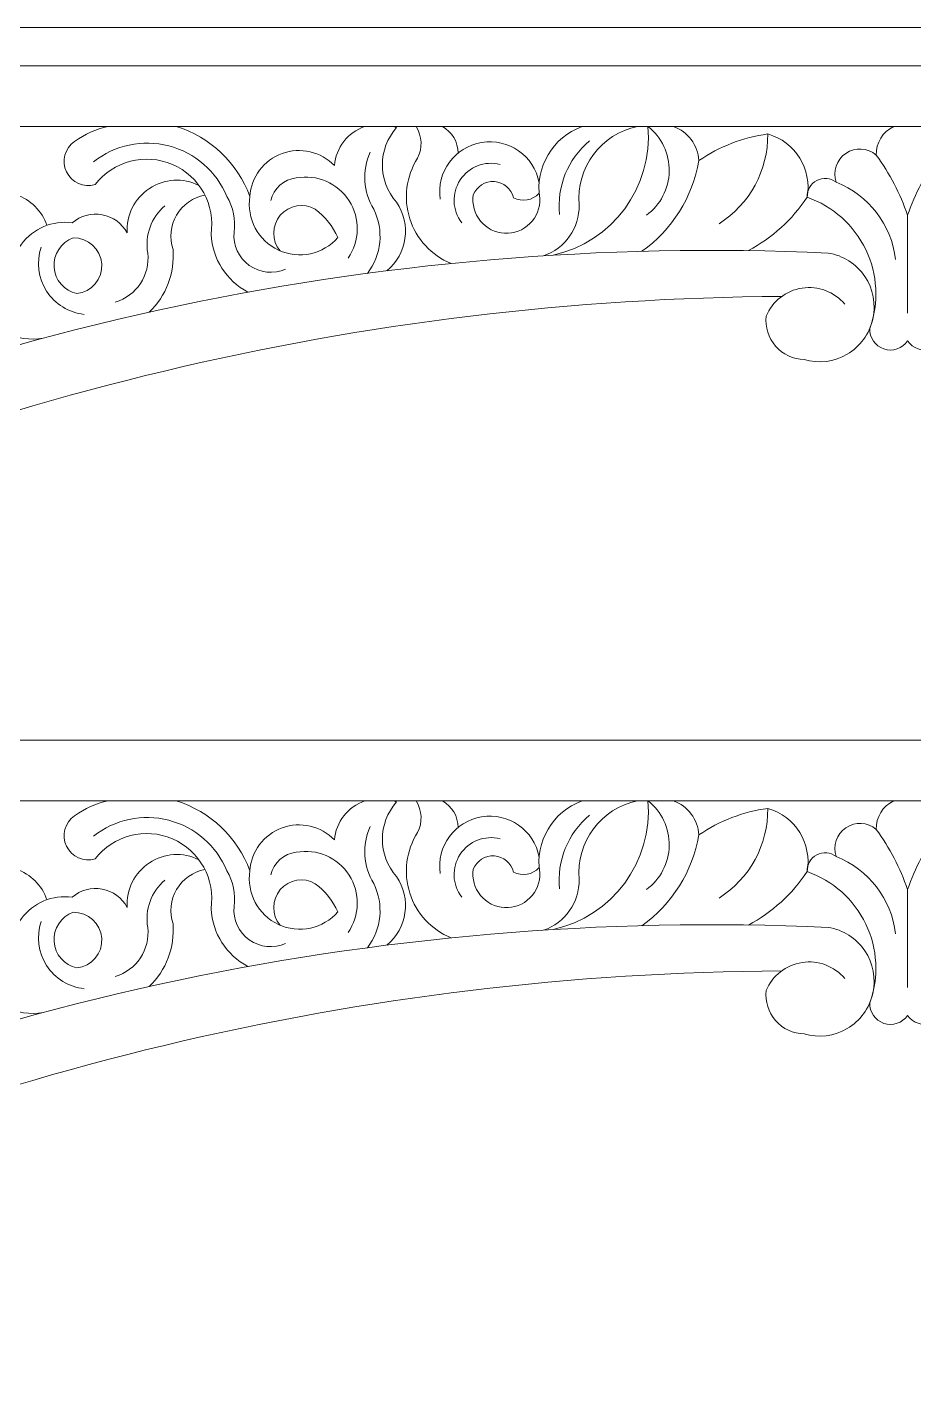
# Model space of a CAD drawing. Header units: millimetres. Extents: x 4597 to 4841, y -133 to 119.
# Drawn here: x 4653.5 to 4699.6, y 47.5 to 118.9 of the extents above; entities that cross this region are included whole.
import ezdxf

# ---------------------------------------------------------------- set-up
doc = ezdxf.new("R2010")
doc.units = ezdxf.units.MM
doc.header["$MEASUREMENT"] = 0
doc.layers.add('SITARA ALL', color=18, linetype='Continuous', true_color=0x000000)

msp = doc.modelspace()

# ---------------------------------------------------------------- linework, layer by layer
at = {"layer": 'SITARA ALL', "color": 1, "lineweight": 9, "true_color": 0xff0000}
for points, knots in [([(4597.321, 118.903), (4597.321, 118.903), (4841.321, 118.903), (4841.321, 118.903), (4841.321, 118.903), (4841.321, -3.097), (4841.321, -3.097), (4841.321, -3.097), (4597.321, -3.097), (4597.321, -3.097), (4597.321, -3.097), (4597.321, 118.903), (4597.321, 118.903)], [0, 0, 0, 0, 0.25, 0.25, 0.25, 0.5, 0.5, 0.5, 0.75, 0.75, 0.75, 1, 1, 1, 1]), ([(4609.714, 84.534), (4609.714, 84.534), (4599.321, 84.534), (4599.321, 84.534), (4599.321, 84.534), (4599.321, 116.903), (4599.321, 116.903), (4599.321, 116.903), (4699.321, 116.903), (4699.321, 116.903), (4699.321, 116.903), (4799.321, 116.903), (4799.321, 116.903), (4799.321, 116.903), (4799.321, 84.534), (4799.321, 84.534), (4799.321, 84.534), (4788.928, 84.534), (4788.928, 84.534)], [0, 0, 0, 0, 0.142857, 0.142857, 0.142857, 0.285714, 0.285714, 0.285714, 0.428571, 0.428571, 0.428571, 0.571429, 0.571429, 0.571429, 0.714286, 0.714286, 0.714286, 1, 1, 1, 1]), ([(4638.705, 113.752), (4638.705, 113.752), (4685.804, 113.747), (4685.804, 113.747), (4685.804, 113.747), (4699.321, 113.747), (4699.321, 113.747), (4699.321, 113.747), (4712.838, 113.747), (4712.838, 113.747), (4712.575, 110.59), (4714.684, 107.726), (4717.779, 107.048)], [0, 0, 0, 0, 0.2, 0.2, 0.2, 0.4, 0.4, 0.4, 0.6, 0.6, 0.6, 1, 1, 1, 1]), ([(4657.691, 113.75), (4657.063, 113.611), (4656.471, 113.344), (4655.951, 112.966), (4655.439, 112.616), (4655.259, 111.946), (4655.527, 111.387), (4655.795, 110.828), (4656.429, 110.547), (4657.023, 110.727), (4657.967, 111.953), (4659.625, 112.382), (4661.046, 111.77), (4662.468, 111.159), (4663.294, 109.659), (4663.054, 108.13), (4663.128, 106.86), (4663.857, 105.721), (4664.979, 105.122)], [0, 0, 0, 0, 0.142857, 0.142857, 0.142857, 0.285714, 0.285714, 0.285714, 0.428571, 0.428571, 0.428571, 0.571429, 0.571429, 0.571429, 0.714286, 0.714286, 0.714286, 1, 1, 1, 1]), ([(4671.063, 113.749), (4670.175, 113.448), (4669.552, 112.648), (4669.481, 111.713), (4668.776, 112.442), (4667.71, 112.688), (4666.758, 112.34), (4665.806, 111.993), (4665.147, 111.119), (4665.078, 110.108), (4664.435, 111.852), (4663.019, 113.198), (4661.244, 113.75)], [0, 0, 0, 0, 0.2, 0.2, 0.2, 0.4, 0.4, 0.4, 0.6, 0.6, 0.6, 1, 1, 1, 1]), ([(4672.208, 106.236), (4673.27, 107.119), (4673.492, 108.661), (4672.718, 109.806), (4671.725, 110.908), (4671.726, 112.586), (4672.718, 113.69), (4672.667, 113.711), (4672.615, 113.731), (4672.563, 113.749)], [0, 0, 0, 0, 0.25, 0.25, 0.25, 0.5, 0.5, 0.5, 1, 1, 1, 1]), ([(4675.553, 106.617), (4674.527, 107.039), (4673.74, 107.894), (4673.403, 108.95), (4673.066, 110.007), (4673.213, 111.16), (4673.805, 112.098), (4674.077, 112.622), (4674.048, 113.252), (4673.728, 113.749)], [0, 0, 0, 0, 0.25, 0.25, 0.25, 0.5, 0.5, 0.5, 1, 1, 1, 1]), ([(4680.14, 110.274), (4679.798, 109.9), (4679.246, 109.804), (4678.798, 110.04), (4678.689, 110.509), (4678.288, 110.851), (4677.809, 110.885), (4677.329, 110.919), (4676.884, 110.637), (4676.71, 110.189), (4676.637, 109.703), (4676.772, 109.21), (4677.083, 108.829), (4677.393, 108.449), (4677.85, 108.217), (4678.34, 108.191), (4678.83, 108.165), (4679.309, 108.347), (4679.658, 108.693), (4680.007, 109.038), (4680.193, 109.514), (4680.172, 110.005), (4679.91, 111.62), (4680.839, 113.194), (4682.378, 113.748)], [0, 0, 0, 0, 0.111111, 0.111111, 0.111111, 0.222222, 0.222222, 0.222222, 0.333333, 0.333333, 0.333333, 0.444444, 0.444444, 0.444444, 0.555556, 0.555556, 0.555556, 0.666667, 0.666667, 0.666667, 0.777778, 0.777778, 0.777778, 1, 1, 1, 1]), ([(4680.359, 107.016), (4681.494, 107.396), (4682.248, 108.469), (4682.22, 109.665), (4682.042, 111.603), (4683.359, 113.364), (4685.267, 113.747)], [0, 0, 0, 0, 0.333333, 0.333333, 0.333333, 1, 1, 1, 1]), ([(4685.721, 109.131), (4686.453, 109.666), (4686.893, 110.512), (4686.909, 111.419), (4686.925, 112.325), (4686.516, 113.187), (4685.804, 113.747), (4686.07, 110.593), (4683.954, 107.728), (4680.863, 107.048)], [0, 0, 0, 0, 0.25, 0.25, 0.25, 0.5, 0.5, 0.5, 1, 1, 1, 1]), ([(4685.493, 107.252), (4687.063, 108.374), (4688.126, 110.07), (4688.451, 111.973), (4688.409, 112.779), (4687.885, 113.48), (4687.123, 113.747)], [0, 0, 0, 0, 0.333333, 0.333333, 0.333333, 1, 1, 1, 1]), ([(4699.321, 109.136), (4698.934, 110.253), (4698.384, 111.306), (4697.688, 112.262), (4697.667, 112.896), (4698.028, 113.48), (4698.603, 113.747)], [0, 0, 0, 0, 0.333333, 0.333333, 0.333333, 1, 1, 1, 1]), ([(4656.935, 111.908), (4658.039, 112.784), (4659.492, 113.09), (4660.856, 112.737), (4662.22, 112.383), (4663.34, 111.409), (4663.881, 110.108), (4664.209, 109.547), (4664.341, 108.892), (4664.258, 108.247), (4664.193, 107.572), (4664.492, 106.913), (4665.044, 106.518), (4665.595, 106.122), (4666.315, 106.05), (4666.934, 106.328)], [0, 0, 0, 0, 0.166667, 0.166667, 0.166667, 0.333333, 0.333333, 0.333333, 0.5, 0.5, 0.5, 0.666667, 0.666667, 0.666667, 1, 1, 1, 1]), ([(4680.14, 110.823), (4679.875, 112.22), (4678.547, 113.15), (4677.145, 112.917), (4675.743, 112.684), (4674.783, 111.378), (4674.984, 109.971)], [0, 0, 0, 0, 0.333333, 0.333333, 0.333333, 1, 1, 1, 1]), ([(4689.505, 108.685), (4691.102, 109.7), (4692.062, 111.465), (4692.044, 113.357), (4693.474, 112.952), (4694.359, 111.523), (4694.088, 110.062), (4695.431, 109.6), (4696.532, 108.618), (4697.147, 107.338), (4697.761, 106.057), (4697.835, 104.577), (4697.355, 103.24), (4697.333, 102.759), (4697.632, 102.321), (4698.09, 102.169), (4698.547, 102.016), (4699.05, 102.185), (4699.321, 102.584), (4699.592, 102.186), (4700.095, 102.016), (4700.552, 102.169), (4701.009, 102.321), (4701.309, 102.759), (4701.286, 103.24), (4700.805, 104.577), (4700.879, 106.05), (4701.492, 107.332), (4702.105, 108.613), (4703.212, 109.598), (4704.554, 110.062), (4705.325, 108.896), (4706.376, 107.941), (4707.611, 107.286)], [0, 0, 0, 0, 0.083333, 0.083333, 0.083333, 0.166667, 0.166667, 0.166667, 0.25, 0.25, 0.25, 0.333333, 0.333333, 0.333333, 0.416667, 0.416667, 0.416667, 0.5, 0.5, 0.5, 0.583333, 0.583333, 0.583333, 0.666667, 0.666667, 0.666667, 0.75, 0.75, 0.75, 0.833333, 0.833333, 0.833333, 1, 1, 1, 1]), ([(4671.347, 112.416), (4670.915, 111.455), (4670.98, 110.344), (4671.524, 109.44), (4672.062, 108.358), (4671.934, 107.062), (4671.195, 106.104)], [0, 0, 0, 0, 0.333333, 0.333333, 0.333333, 1, 1, 1, 1]), ([(4697.688, 112.262), (4697.24, 112.642), (4696.594, 112.678), (4696.108, 112.349), (4695.621, 112.019), (4695.413, 111.407), (4695.599, 110.85)], [0, 0, 0, 0, 0.333333, 0.333333, 0.333333, 1, 1, 1, 1]), ([(4700.954, 112.262), (4700.258, 111.306), (4699.708, 110.253), (4699.321, 109.136), (4699.321, 109.136), (4699.321, 104.039), (4699.321, 104.039)], [0, 0, 0, 0, 0.333333, 0.333333, 0.333333, 1, 1, 1, 1]), ([(4678.102, 111.774), (4677.308, 111.974), (4676.476, 111.65), (4676.026, 110.966), (4675.577, 110.281), (4675.609, 109.389), (4676.107, 108.739)], [0, 0, 0, 0, 0.333333, 0.333333, 0.333333, 1, 1, 1, 1]), ([(4662.423, 110.683), (4661.596, 111.094), (4660.613, 111.033), (4659.843, 110.522), (4659.073, 110.01), (4658.634, 109.128), (4658.692, 108.206), (4658.422, 108.704), (4657.942, 109.053), (4657.385, 109.156), (4656.828, 109.258), (4656.255, 109.103), (4655.826, 108.734), (4654.805, 108.877), (4653.788, 108.449), (4653.179, 107.617), (4652.57, 106.785), (4652.467, 105.687), (4652.913, 104.757)], [0, 0, 0, 0, 0.142857, 0.142857, 0.142857, 0.285714, 0.285714, 0.285714, 0.428571, 0.428571, 0.428571, 0.571429, 0.571429, 0.571429, 0.714286, 0.714286, 0.714286, 1, 1, 1, 1]), ([(4670.187, 106.889), (4670.812, 107.784), (4670.834, 108.966), (4670.243, 109.884), (4669.652, 110.801), (4668.567, 111.271), (4667.494, 111.072), (4666.846, 111), (4666.313, 110.53), (4666.163, 109.895)], [0, 0, 0, 0, 0.25, 0.25, 0.25, 0.5, 0.5, 0.5, 1, 1, 1, 1]), ([(4698.695, 106.825), (4698.487, 108.637), (4697.297, 110.185), (4695.599, 110.85), (4695.309, 111.074), (4694.916, 111.109), (4694.591, 110.94), (4694.267, 110.771), (4694.07, 110.428), (4694.088, 110.062), (4693.317, 108.896), (4692.265, 107.941), (4691.03, 107.286)], [0, 0, 0, 0, 0.2, 0.2, 0.2, 0.4, 0.4, 0.4, 0.6, 0.6, 0.6, 1, 1, 1, 1]), ([(4654.514, 108.605), (4654.248, 109.35), (4653.659, 109.934), (4652.912, 110.193), (4652.165, 110.452), (4651.341, 110.359), (4650.671, 109.939), (4651.101, 109.862), (4651.476, 109.6), (4651.696, 109.222), (4651.915, 108.844), (4651.957, 108.388), (4651.811, 107.976), (4650.738, 107.06), (4650.445, 105.523), (4651.109, 104.278), (4651.773, 103.033), (4653.211, 102.417), (4654.57, 102.798)], [0, 0, 0, 0, 0.142857, 0.142857, 0.142857, 0.285714, 0.285714, 0.285714, 0.428571, 0.428571, 0.428571, 0.571429, 0.571429, 0.571429, 0.714286, 0.714286, 0.714286, 1, 1, 1, 1]), ([(4662.735, 110.178), (4662.117, 110.059), (4661.582, 109.68), (4661.264, 109.137), (4660.946, 108.595), (4660.877, 107.942), (4661.075, 107.345), (4661.175, 106.126), (4660.719, 104.927), (4659.835, 104.082)], [0, 0, 0, 0, 0.25, 0.25, 0.25, 0.5, 0.5, 0.5, 1, 1, 1, 1]), ([(4665.078, 110.108), (4664.897, 108.948), (4665.503, 107.81), (4666.567, 107.315), (4667.631, 106.82), (4668.893, 107.087), (4669.664, 107.972), (4669.395, 108.549), (4668.991, 109.052), (4668.485, 109.438), (4667.881, 109.791), (4667.112, 109.661), (4666.66, 109.127), (4666.208, 108.594), (4666.205, 107.814), (4666.653, 107.277)], [0, 0, 0, 0, 0.166667, 0.166667, 0.166667, 0.333333, 0.333333, 0.333333, 0.5, 0.5, 0.5, 0.666667, 0.666667, 0.666667, 1, 1, 1, 1]), ([(4658.063, 104.61), (4659.177, 104.933), (4659.894, 106.011), (4659.759, 107.163), (4659.606, 108.079), (4659.942, 109.01), (4660.644, 109.617)], [0, 0, 0, 0, 0.333333, 0.333333, 0.333333, 1, 1, 1, 1]), ([(4696.052, 104.5), (4695.506, 105.148), (4694.664, 105.465), (4693.827, 105.337), (4692.991, 105.209), (4692.281, 104.656), (4691.954, 103.875), (4691.896, 103.308), (4692.076, 102.743), (4692.451, 102.314), (4692.827, 101.885), (4693.364, 101.632), (4693.933, 101.615), (4694.688, 101.395), (4695.5, 101.496), (4696.177, 101.895), (4696.854, 102.294), (4697.337, 102.955), (4697.51, 103.722), (4697.683, 104.488), (4697.533, 105.292), (4697.093, 105.944), (4696.653, 106.595), (4695.965, 107.036), (4695.189, 107.162), (4671.666, 108.225), (4648.286, 103.109), (4627.36, 92.314), (4628.258, 94.242), (4629.925, 95.706), (4631.952, 96.35), (4631.683, 96.808), (4631.235, 97.132), (4630.716, 97.244), (4630.197, 97.356), (4629.656, 97.245), (4629.222, 96.938), (4627.684, 96.077), (4626.534, 94.662), (4626.006, 92.98)], [0, 0, 0, 0, 0.071429, 0.071429, 0.071429, 0.142857, 0.142857, 0.142857, 0.214286, 0.214286, 0.214286, 0.285714, 0.285714, 0.285714, 0.357143, 0.357143, 0.357143, 0.428571, 0.428571, 0.428571, 0.5, 0.5, 0.5, 0.571429, 0.571429, 0.571429, 0.642857, 0.642857, 0.642857, 0.714286, 0.714286, 0.714286, 0.785714, 0.785714, 0.785714, 0.857143, 0.857143, 0.857143, 1, 1, 1, 1]), ([(4656.072, 105.052), (4656.846, 105.137), (4657.416, 105.817), (4657.362, 106.594), (4657.309, 107.372), (4656.654, 107.969), (4655.875, 107.948), (4655.24, 107.719), (4654.834, 107.099), (4654.88, 106.426), (4654.926, 105.753), (4655.412, 105.192), (4656.072, 105.052)], [0, 0, 0, 0, 0.25, 0.25, 0.25, 0.5, 0.5, 0.5, 0.75, 0.75, 0.75, 1, 1, 1, 1]), ([(4654.21, 107.466), (4653.953, 106.701), (4654.057, 105.861), (4654.493, 105.181), (4654.929, 104.502), (4655.649, 104.057), (4656.451, 103.971)], [0, 0, 0, 0, 0.333333, 0.333333, 0.333333, 1, 1, 1, 1]), ([(4609.714, 49.438), (4609.714, 49.438), (4599.321, 49.438), (4599.321, 49.438), (4599.321, 49.438), (4599.321, 81.807), (4599.321, 81.807), (4599.321, 81.807), (4699.321, 81.807), (4699.321, 81.807), (4699.321, 81.807), (4799.321, 81.807), (4799.321, 81.807), (4799.321, 81.807), (4799.321, 49.438), (4799.321, 49.438), (4799.321, 49.438), (4788.928, 49.438), (4788.928, 49.438)], [0, 0, 0, 0, 0.142857, 0.142857, 0.142857, 0.285714, 0.285714, 0.285714, 0.428571, 0.428571, 0.428571, 0.571429, 0.571429, 0.571429, 0.714286, 0.714286, 0.714286, 1, 1, 1, 1]), ([(4638.705, 78.656), (4638.705, 78.656), (4685.804, 78.652), (4685.804, 78.652), (4685.804, 78.652), (4699.321, 78.652), (4699.321, 78.652), (4699.321, 78.652), (4712.838, 78.652), (4712.838, 78.652), (4712.575, 75.494), (4714.684, 72.63), (4717.779, 71.952)], [0, 0, 0, 0, 0.2, 0.2, 0.2, 0.4, 0.4, 0.4, 0.6, 0.6, 0.6, 1, 1, 1, 1]), ([(4657.691, 78.654), (4657.063, 78.515), (4656.471, 78.249), (4655.951, 77.871), (4655.439, 77.52), (4655.259, 76.851), (4655.527, 76.291), (4655.795, 75.732), (4656.429, 75.452), (4657.023, 75.631), (4657.967, 76.857), (4659.625, 77.286), (4661.046, 76.674), (4662.468, 76.063), (4663.294, 74.563), (4663.054, 73.035), (4663.128, 71.765), (4663.857, 70.626), (4664.979, 70.026)], [0, 0, 0, 0, 0.142857, 0.142857, 0.142857, 0.285714, 0.285714, 0.285714, 0.428571, 0.428571, 0.428571, 0.571429, 0.571429, 0.571429, 0.714286, 0.714286, 0.714286, 1, 1, 1, 1]), ([(4671.063, 78.653), (4670.175, 78.352), (4669.552, 77.552), (4669.481, 76.617), (4668.776, 77.346), (4667.71, 77.592), (4666.758, 77.245), (4665.806, 76.897), (4665.147, 76.023), (4665.078, 75.012), (4664.435, 76.756), (4663.019, 78.102), (4661.244, 78.654)], [0, 0, 0, 0, 0.2, 0.2, 0.2, 0.4, 0.4, 0.4, 0.6, 0.6, 0.6, 1, 1, 1, 1]), ([(4672.208, 71.141), (4673.27, 72.024), (4673.492, 73.565), (4672.718, 74.71), (4671.725, 75.813), (4671.726, 77.49), (4672.718, 78.594), (4672.667, 78.615), (4672.615, 78.635), (4672.563, 78.653)], [0, 0, 0, 0, 0.25, 0.25, 0.25, 0.5, 0.5, 0.5, 1, 1, 1, 1]), ([(4675.553, 71.521), (4674.527, 71.943), (4673.74, 72.798), (4673.403, 73.855), (4673.066, 74.911), (4673.213, 76.064), (4673.805, 77.002), (4674.077, 77.527), (4674.048, 78.156), (4673.728, 78.653)], [0, 0, 0, 0, 0.25, 0.25, 0.25, 0.5, 0.5, 0.5, 1, 1, 1, 1]), ([(4680.14, 75.178), (4679.798, 74.804), (4679.246, 74.708), (4678.798, 74.945), (4678.689, 75.413), (4678.288, 75.756), (4677.809, 75.79), (4677.329, 75.824), (4676.884, 75.542), (4676.71, 75.093), (4676.637, 74.608), (4676.772, 74.114), (4677.083, 73.734), (4677.393, 73.353), (4677.85, 73.121), (4678.34, 73.095), (4678.83, 73.069), (4679.309, 73.251), (4679.658, 73.597), (4680.006, 73.942), (4680.193, 74.419), (4680.172, 74.909), (4679.91, 76.524), (4680.839, 78.098), (4682.378, 78.652)], [0, 0, 0, 0, 0.111111, 0.111111, 0.111111, 0.222222, 0.222222, 0.222222, 0.333333, 0.333333, 0.333333, 0.444444, 0.444444, 0.444444, 0.555556, 0.555556, 0.555556, 0.666667, 0.666667, 0.666667, 0.777778, 0.777778, 0.777778, 1, 1, 1, 1]), ([(4680.359, 71.92), (4681.494, 72.3), (4682.248, 73.373), (4682.22, 74.569), (4682.042, 76.508), (4683.359, 78.269), (4685.267, 78.652)], [0, 0, 0, 0, 0.333333, 0.333333, 0.333333, 1, 1, 1, 1]), ([(4685.721, 74.035), (4686.453, 74.57), (4686.893, 75.416), (4686.909, 76.323), (4686.925, 77.229), (4686.516, 78.091), (4685.804, 78.652), (4686.07, 75.498), (4683.954, 72.633), (4680.863, 71.952)], [0, 0, 0, 0, 0.25, 0.25, 0.25, 0.5, 0.5, 0.5, 1, 1, 1, 1]), ([(4685.493, 72.156), (4687.063, 73.278), (4688.126, 74.974), (4688.451, 76.877), (4688.409, 77.684), (4687.885, 78.384), (4687.123, 78.652)], [0, 0, 0, 0, 0.333333, 0.333333, 0.333333, 1, 1, 1, 1]), ([(4699.321, 74.04), (4698.934, 75.157), (4698.384, 76.21), (4697.688, 77.166), (4697.667, 77.8), (4698.028, 78.385), (4698.603, 78.652)], [0, 0, 0, 0, 0.333333, 0.333333, 0.333333, 1, 1, 1, 1]), ([(4656.935, 76.813), (4658.039, 77.688), (4659.492, 77.994), (4660.856, 77.641), (4662.22, 77.288), (4663.34, 76.314), (4663.881, 75.012), (4664.209, 74.451), (4664.341, 73.796), (4664.258, 73.152), (4664.193, 72.476), (4664.492, 71.817), (4665.044, 71.422), (4665.595, 71.026), (4666.315, 70.954), (4666.934, 71.232)], [0, 0, 0, 0, 0.166667, 0.166667, 0.166667, 0.333333, 0.333333, 0.333333, 0.5, 0.5, 0.5, 0.666667, 0.666667, 0.666667, 1, 1, 1, 1]), ([(4680.14, 75.728), (4679.875, 77.124), (4678.547, 78.054), (4677.145, 77.821), (4675.743, 77.589), (4674.783, 76.282), (4674.984, 74.875)], [0, 0, 0, 0, 0.333333, 0.333333, 0.333333, 1, 1, 1, 1]), ([(4689.505, 73.589), (4691.102, 74.604), (4692.062, 76.369), (4692.044, 78.261), (4693.474, 77.857), (4694.359, 76.427), (4694.088, 74.967), (4695.431, 74.504), (4696.532, 73.523), (4697.147, 72.242), (4697.761, 70.961), (4697.835, 69.482), (4697.355, 68.145), (4697.333, 67.663), (4697.632, 67.225), (4698.09, 67.073), (4698.547, 66.92), (4699.05, 67.09), (4699.321, 67.488), (4699.592, 67.09), (4700.095, 66.92), (4700.552, 67.073), (4701.009, 67.226), (4701.309, 67.663), (4701.286, 68.145), (4700.805, 69.481), (4700.879, 70.954), (4701.492, 72.236), (4702.105, 73.517), (4703.212, 74.502), (4704.554, 74.967), (4705.325, 73.8), (4706.376, 72.846), (4707.611, 72.19)], [0, 0, 0, 0, 0.083333, 0.083333, 0.083333, 0.166667, 0.166667, 0.166667, 0.25, 0.25, 0.25, 0.333333, 0.333333, 0.333333, 0.416667, 0.416667, 0.416667, 0.5, 0.5, 0.5, 0.583333, 0.583333, 0.583333, 0.666667, 0.666667, 0.666667, 0.75, 0.75, 0.75, 0.833333, 0.833333, 0.833333, 1, 1, 1, 1]), ([(4671.347, 77.321), (4670.915, 76.359), (4670.98, 75.248), (4671.524, 74.345), (4672.062, 73.262), (4671.934, 71.966), (4671.195, 71.009)], [0, 0, 0, 0, 0.333333, 0.333333, 0.333333, 1, 1, 1, 1]), ([(4697.688, 77.166), (4697.24, 77.546), (4696.594, 77.582), (4696.108, 77.253), (4695.621, 76.924), (4695.413, 76.311), (4695.599, 75.754)], [0, 0, 0, 0, 0.333333, 0.333333, 0.333333, 1, 1, 1, 1]), ([(4700.954, 77.166), (4700.258, 76.21), (4699.708, 75.157), (4699.321, 74.04), (4699.321, 74.04), (4699.321, 68.943), (4699.321, 68.943)], [0, 0, 0, 0, 0.333333, 0.333333, 0.333333, 1, 1, 1, 1]), ([(4678.102, 76.679), (4677.308, 76.878), (4676.476, 76.554), (4676.026, 75.87), (4675.577, 75.186), (4675.609, 74.293), (4676.107, 73.643)], [0, 0, 0, 0, 0.333333, 0.333333, 0.333333, 1, 1, 1, 1]), ([(4662.423, 75.587), (4661.596, 75.998), (4660.613, 75.937), (4659.843, 75.426), (4659.073, 74.915), (4658.634, 74.033), (4658.692, 73.11), (4658.422, 73.609), (4657.942, 73.958), (4657.385, 74.06), (4656.828, 74.162), (4656.255, 74.007), (4655.826, 73.638), (4654.805, 73.782), (4653.788, 73.353), (4653.179, 72.521), (4652.57, 71.689), (4652.467, 70.591), (4652.913, 69.661)], [0, 0, 0, 0, 0.142857, 0.142857, 0.142857, 0.285714, 0.285714, 0.285714, 0.428571, 0.428571, 0.428571, 0.571429, 0.571429, 0.571429, 0.714286, 0.714286, 0.714286, 1, 1, 1, 1]), ([(4670.187, 71.793), (4670.812, 72.688), (4670.834, 73.871), (4670.243, 74.788), (4669.652, 75.705), (4668.567, 76.175), (4667.494, 75.976), (4666.846, 75.905), (4666.313, 75.434), (4666.163, 74.799)], [0, 0, 0, 0, 0.25, 0.25, 0.25, 0.5, 0.5, 0.5, 1, 1, 1, 1]), ([(4698.695, 71.729), (4698.487, 73.541), (4697.297, 75.089), (4695.599, 75.754), (4695.309, 75.978), (4694.916, 76.014), (4694.591, 75.844), (4694.267, 75.675), (4694.07, 75.332), (4694.088, 74.967), (4693.317, 73.8), (4692.265, 72.846), (4691.03, 72.19)], [0, 0, 0, 0, 0.2, 0.2, 0.2, 0.4, 0.4, 0.4, 0.6, 0.6, 0.6, 1, 1, 1, 1]), ([(4654.514, 73.509), (4654.248, 74.254), (4653.66, 74.838), (4652.912, 75.097), (4652.165, 75.357), (4651.341, 75.264), (4650.671, 74.844), (4651.101, 74.767), (4651.476, 74.504), (4651.696, 74.126), (4651.915, 73.748), (4651.957, 73.292), (4651.811, 72.88), (4650.738, 71.965), (4650.445, 70.428), (4651.109, 69.183), (4651.773, 67.938), (4653.211, 67.321), (4654.57, 67.702)], [0, 0, 0, 0, 0.142857, 0.142857, 0.142857, 0.285714, 0.285714, 0.285714, 0.428571, 0.428571, 0.428571, 0.571429, 0.571429, 0.571429, 0.714286, 0.714286, 0.714286, 1, 1, 1, 1]), ([(4662.735, 75.082), (4662.117, 74.963), (4661.582, 74.584), (4661.264, 74.041), (4660.946, 73.499), (4660.877, 72.846), (4661.075, 72.249), (4661.175, 71.031), (4660.719, 69.831), (4659.835, 68.986)], [0, 0, 0, 0, 0.25, 0.25, 0.25, 0.5, 0.5, 0.5, 1, 1, 1, 1]), ([(4665.078, 75.012), (4664.897, 73.853), (4665.503, 72.714), (4666.567, 72.219), (4667.631, 71.724), (4668.893, 71.991), (4669.664, 72.877), (4669.395, 73.453), (4668.991, 73.956), (4668.485, 74.342), (4667.881, 74.696), (4667.112, 74.565), (4666.66, 74.032), (4666.208, 73.498), (4666.205, 72.718), (4666.653, 72.181)], [0, 0, 0, 0, 0.166667, 0.166667, 0.166667, 0.333333, 0.333333, 0.333333, 0.5, 0.5, 0.5, 0.666667, 0.666667, 0.666667, 1, 1, 1, 1]), ([(4658.063, 69.514), (4659.177, 69.837), (4659.894, 70.915), (4659.759, 72.067), (4659.606, 72.983), (4659.942, 73.914), (4660.644, 74.522)], [0, 0, 0, 0, 0.333333, 0.333333, 0.333333, 1, 1, 1, 1]), ([(4696.052, 69.404), (4695.506, 70.052), (4694.664, 70.369), (4693.827, 70.242), (4692.991, 70.114), (4692.281, 69.56), (4691.954, 68.779), (4691.896, 68.212), (4692.076, 67.647), (4692.451, 67.218), (4692.827, 66.789), (4693.364, 66.536), (4693.933, 66.52), (4694.688, 66.3), (4695.5, 66.401), (4696.177, 66.8), (4696.854, 67.199), (4697.337, 67.859), (4697.51, 68.626), (4697.683, 69.393), (4697.533, 70.196), (4697.093, 70.848), (4696.653, 71.5), (4695.965, 71.94), (4695.189, 72.067), (4671.666, 73.129), (4648.286, 68.013), (4627.36, 57.218), (4628.258, 59.146), (4629.925, 60.61), (4631.952, 61.255), (4631.683, 61.712), (4631.235, 62.037), (4630.716, 62.148), (4630.197, 62.26), (4629.656, 62.149), (4629.222, 61.842), (4627.684, 60.981), (4626.534, 59.566), (4626.006, 57.884)], [0, 0, 0, 0, 0.071429, 0.071429, 0.071429, 0.142857, 0.142857, 0.142857, 0.214286, 0.214286, 0.214286, 0.285714, 0.285714, 0.285714, 0.357143, 0.357143, 0.357143, 0.428571, 0.428571, 0.428571, 0.5, 0.5, 0.5, 0.571429, 0.571429, 0.571429, 0.642857, 0.642857, 0.642857, 0.714286, 0.714286, 0.714286, 0.785714, 0.785714, 0.785714, 0.857143, 0.857143, 0.857143, 1, 1, 1, 1]), ([(4656.072, 69.956), (4656.846, 70.042), (4657.416, 70.721), (4657.362, 71.498), (4657.309, 72.276), (4656.654, 72.873), (4655.875, 72.852), (4655.24, 72.624), (4654.834, 72.003), (4654.88, 71.33), (4654.926, 70.657), (4655.412, 70.096), (4656.072, 69.956)], [0, 0, 0, 0, 0.25, 0.25, 0.25, 0.5, 0.5, 0.5, 0.75, 0.75, 0.75, 1, 1, 1, 1]), ([(4654.21, 72.37), (4653.953, 71.605), (4654.057, 70.765), (4654.493, 70.085), (4654.929, 69.406), (4655.649, 68.961), (4656.451, 68.876)], [0, 0, 0, 0, 0.333333, 0.333333, 0.333333, 1, 1, 1, 1])]:
    msp.add_open_spline(points, degree=3, knots=knots, dxfattribs=at)
for points in [[(4675.918, 112.363), (4675.918, 112.94), (4675.604, 113.47), (4675.098, 113.748)], [(4682.755, 112.996), (4681.629, 112.059), (4681.047, 110.621), (4681.206, 109.165)], [(4692.044, 113.357), (4690.755, 113.181), (4689.525, 112.707), (4688.451, 111.973)], [(4692.766, 104.901), (4671.037, 104.779), (4649.636, 99.663), (4630.204, 89.939)], [(4675.918, 77.267), (4675.918, 77.844), (4675.604, 78.375), (4675.098, 78.653)], [(4682.755, 77.9), (4681.629, 76.963), (4681.047, 75.525), (4681.206, 74.069)], [(4692.044, 78.261), (4690.755, 78.085), (4689.525, 77.611), (4688.451, 76.877)], [(4692.766, 69.805), (4671.037, 69.684), (4649.636, 64.567), (4630.204, 54.843)]]:
    msp.add_open_spline(points, degree=3, dxfattribs=at)

doc.saveas('drawing.dxf')
